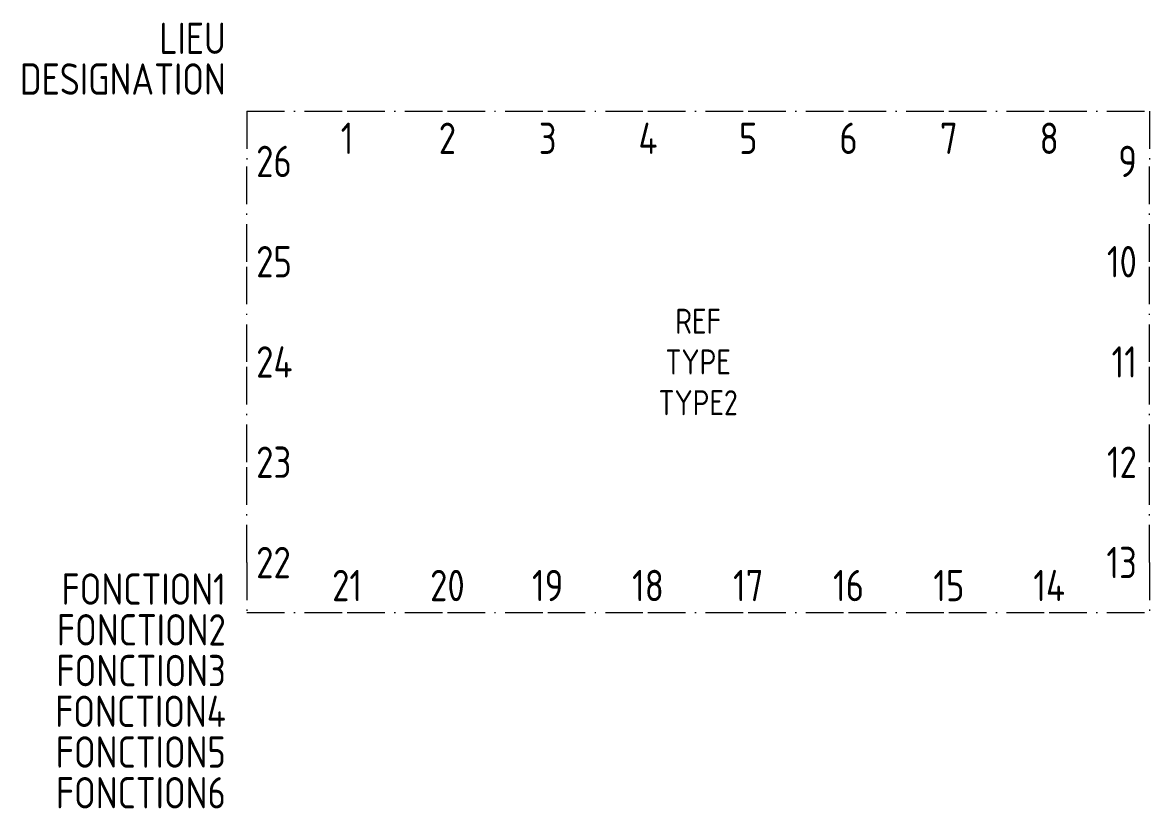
# Model space of a CAD drawing. Header units: millimetres. Extents: x -25.9 to 64, y -55.6 to 7.1.
import ezdxf
from ezdxf.enums import TextEntityAlignment as Align

# ---------------------------------------------------------------- set-up
doc = ezdxf.new("R2010")
doc.units = ezdxf.units.MM
doc.linetypes.add('ACAD_ISO10W100', pattern=[18, 12, -3, 0, -3])
for name, color, linetype in [('SYMB_BOITE', 6, 'ACAD_ISO10W100'), ('SYMB_REF_CONTACT', 2, 'Continuous'), ('SYMB_TXT_CONTACT', 2, 'Continuous'), ('SYMB_TXT_NOM', 3, 'Continuous')]:
    doc.layers.add(name, color=color, linetype=linetype)
doc.styles.add('NET2_5', font='isocp.shx', dxfattribs={"width": 0.9, "height": 2.5})
doc.styles.add('NET_2', font='isocp.shx', dxfattribs={"width": 0.9, "height": 2})

msp = doc.modelspace()

# ---------------------------------------------------------------- linework, layer by layer
at = {"layer": 'SYMB_BOITE', "ltscale": 0.25}
for p, q in [((-8, 0), (0, 0)), ((-8, 0), (-8, -4)), ((0, 0), (8, 0)), ((8, 0), (16, 0)), ((16, 0), (24, 0)), ((24, 0), (32, 0)), ((32, 0), (40, 0)), ((40, 0), (48, 0)), ((48, 0), (56, 0)), ((56, 0), (64, 0)), ((64, 0), (64, -4)), ((-8, -12), (-8, -4)), ((64, -12), (64, -4)), ((-8, -20), (-8, -12)), ((64, -20), (64, -12)), ((-8, -28), (-8, -20)), ((64, -28), (64, -20)), ((-8, -36), (-8, -28)), ((64, -36), (64, -28)), ((-8, -36), (-8, -40)), ((64, -36), (64, -40)), ((-8, -40), (0, -40)), ((0, -40), (8, -40)), ((8, -40), (16, -40)), ((16, -40), (24, -40)), ((24, -40), (32, -40)), ((32, -40), (40, -40)), ((40, -40), (48, -40)), ((48, -40), (56, -40)), ((56, -40), (64, -40))]:
    msp.add_line(p, q, dxfattribs=at)

# ---------------------------------------------------------------- texts
at = {"layer": 'SYMB_REF_CONTACT', "style": 'NET_2', "width": 0.9, "flags": 8}
msp.add_attdef('REF', text='', height=2, dxfattribs=at).set_placement((28, -16.75), align=Align.MIDDLE_CENTER)
at = {"layer": 'SYMB_TXT_CONTACT', "style": 'NET2_5', "width": 0.9, "flags": 8}
for tag, p in [('3', (16, -3.407)), ('4', (24, -3.407)), ('8', (56, -3.407)), ('1', (0, -3.407)), ('2', (8, -3.407)), ('5', (32, -3.407)), ('6', (40, -3.407)), ('7', (48, -3.407)), ('21', (0, -39.085)), ('20', (8, -39.085)), ('19', (16, -39.085)), ('18', (24, -39.085)), ('17', (32, -39.085)), ('16', (40, -39.085)), ('15', (48, -39.085)), ('14', (56, -39.085))]:
    msp.add_attdef(tag, text='', height=2.5, dxfattribs=at).set_placement(p, align=Align.CENTER)
for tag, p in [('26', (-7.253, -4)), ('25', (-7.253, -12)), ('24', (-7.253, -20)), ('23', (-7.253, -28)), ('22', (-7.253, -36))]:
    msp.add_attdef(tag, text='', height=2.5, dxfattribs=at).set_placement(p, align=Align.MIDDLE_LEFT)
for tag, p in [('9', (63, -4)), ('10', (63, -12)), ('11', (63, -20)), ('12', (63, -28)), ('13', (63, -36))]:
    msp.add_attdef(tag, text='', height=2.5, dxfattribs=at).set_placement(p, align=Align.MIDDLE_RIGHT)
at = {"layer": 'SYMB_TXT_NOM', "style": 'NET2_5', "width": 0.9, "flags": 8}
for tag, text, p in [('LIEU', '', (-9.672, 4.572)), ('DESIGNATION', 'A?', (-9.672, 1.322)), ('FONCTION1', '', (-9.672, -39.371)), ('FONCTION2', '', (-9.672, -42.621)), ('FONCTION3', '', (-9.672, -45.871)), ('FONCTION4', '', (-9.672, -49.121)), ('FONCTION5', '', (-9.672, -52.371)), ('FONCTION6', '', (-9.672, -55.621))]:
    msp.add_attdef(tag, text=text, height=2.5, dxfattribs=at).set_placement(p, align=Align.RIGHT)
at = {"layer": 'SYMB_TXT_NOM', "style": 'NET_2', "width": 0.9, "flags": 8}
for tag, p in [('TYPE', (28, -20)), ('TYPE2', (28, -23.25))]:
    msp.add_attdef(tag, text='', height=2, dxfattribs=at).set_placement(p, align=Align.MIDDLE_CENTER)

doc.saveas('drawing.dxf')
